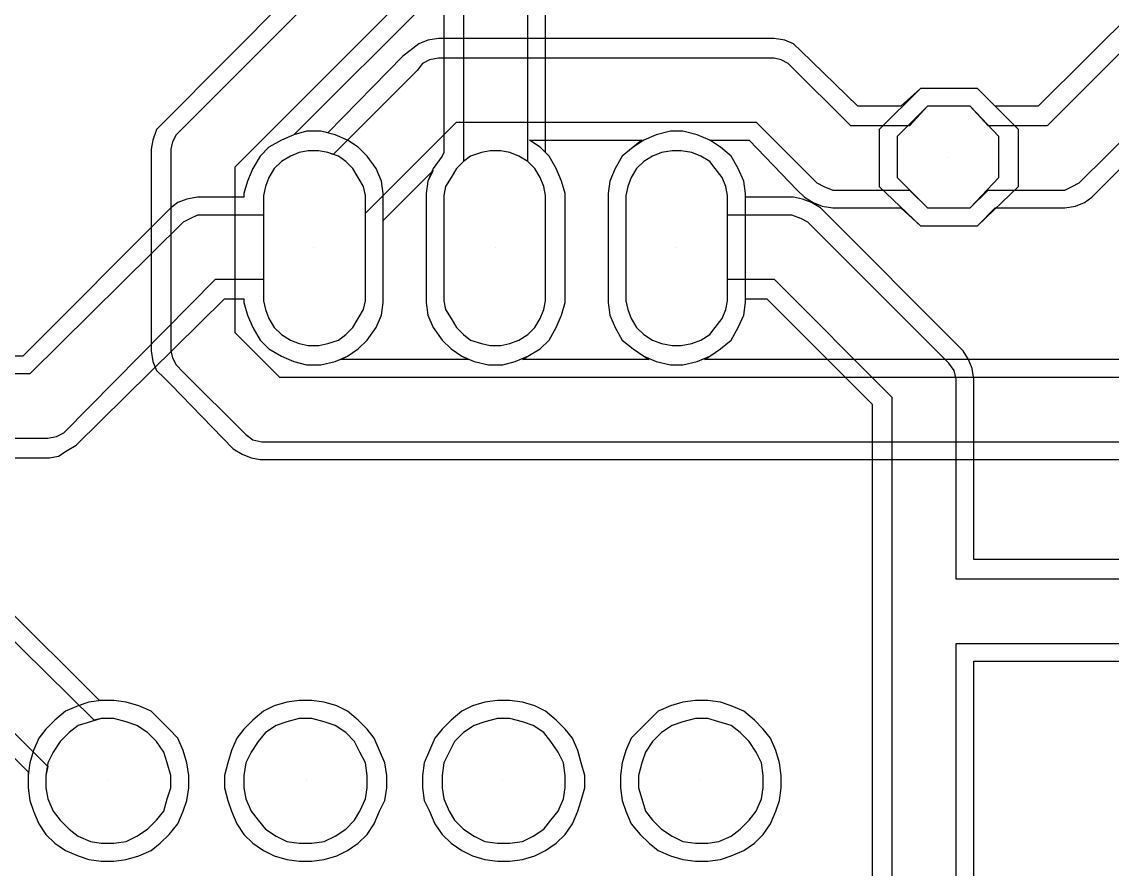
# Model space of a CAD drawing. Extents: x -4564 to 93, y -2534 to 43.
# Drawn here: x -2500 to -1890, y -1770 to -1296 of the extents above; entities that cross this region are included whole.
import ezdxf

# ---------------------------------------------------------------- set-up
doc = ezdxf.new("R2010")
doc.units = 0
for name, color, linetype in [('1', 1, 'CONTINUOUS'), ('12', 12, 'CONTINUOUS'), ('3', 3, 'CONTINUOUS'), ('4', 4, 'CONTINUOUS')]:
    doc.layers.add(name, color=color, linetype=linetype)

msp = doc.modelspace()

# ---------------------------------------------------------------- linework, layer by layer
at = {"layer": '1'}
for p, q in [((-1981, -1372), (-1981, -1372)), ((-2337, -1422), (-2337, -1422)), ((-2235, -1422), (-2235, -1422)), ((-2134, -1422), (-2134, -1422))]:
    msp.add_line(p, q, dxfattribs=at)
at = {"layer": '12'}
for p, q in [((-2452, -1721), (-2452, -1721)), ((-2341, -1721), (-2341, -1721)), ((-2231, -1721), (-2231, -1721)), ((-2120, -1721), (-2120, -1721))]:
    msp.add_line(p, q, dxfattribs=at)
at = {"layer": '3'}
for p, q in [((-1747, -1175), (-1926, -1354)), ((-1908, -1386), (-1725, -1204)), ((-2276, -1221), (-2414, -1359)), ((-2253, -1228), (-2253, -1374)), ((-2217, -1374), (-2217, -1238)), ((-2381, -1377), (-2254, -1250)), ((-2276, -1319), (-2279, -1323)), ((-2272, -1317), (-2276, -1319)), ((-2267, -1316), (-2272, -1317)), ((-2079, -1316), (-2267, -1316)), ((-2075, -1317), (-2079, -1316)), ((-2071, -1319), (-2075, -1317)), ((-2036, -1354), (-2071, -1319)), ((-2279, -1323), (-2326, -1370)), ((-2279, -1323), (-2279, -1323)), ((-1993, -1343), (-2010, -1360)), ((-1993, -1343), (-2003, -1354)), ((-1969, -1343), (-1993, -1343)), ((-1969, -1343), (-1993, -1343)), ((-1959, -1354), (-1969, -1343)), ((-1953, -1360), (-1969, -1343)), ((-2308, -1403), (-2257, -1352)), ((-2257, -1352), (-2089, -1352)), ((-2089, -1352), (-2058, -1383)), ((-2003, -1354), (-2036, -1354)), ((-1926, -1354), (-1959, -1354)), ((-2414, -1359), (-2416, -1363)), ((-2010, -1360), (-2010, -1383)), ((-2010, -1360), (-2010, -1360)), ((-1953, -1383), (-1953, -1360)), ((-2416, -1363), (-2417, -1367)), ((-2417, -1367), (-2417, -1480)), ((-2340, -1368), (-2345, -1369)), ((-2340, -1368), (-2345, -1369)), ((-2334, -1368), (-2340, -1368)), ((-2334, -1368), (-2340, -1368)), ((-2329, -1369), (-2334, -1368)), ((-2329, -1369), (-2334, -1368)), ((-2238, -1368), (-2243, -1369)), ((-2232, -1368), (-2238, -1368)), ((-2227, -1369), (-2232, -1368)), ((-2136, -1368), (-2142, -1369)), ((-2136, -1368), (-2142, -1369)), ((-2131, -1368), (-2136, -1368)), ((-2131, -1368), (-2136, -1368)), ((-2125, -1369), (-2131, -1368)), ((-2125, -1369), (-2131, -1368)), ((-2355, -1374), (-2359, -1378)), ((-2355, -1374), (-2359, -1378)), ((-2350, -1371), (-2355, -1374)), ((-2350, -1371), (-2355, -1374)), ((-2345, -1369), (-2350, -1371)), ((-2345, -1369), (-2350, -1371)), ((-2326, -1370), (-2329, -1369)), ((-2323, -1371), (-2329, -1369)), ((-2319, -1374), (-2323, -1371)), ((-2315, -1378), (-2319, -1374)), ((-2253, -1374), (-2257, -1378)), ((-2253, -1374), (-2257, -1378)), ((-2249, -1371), (-2253, -1374)), ((-2253, -1374), (-2253, -1374)), ((-2243, -1369), (-2249, -1371)), ((-2222, -1371), (-2227, -1369)), ((-2217, -1374), (-2222, -1371)), ((-2213, -1378), (-2217, -1374)), ((-2213, -1378), (-2217, -1374)), ((-2217, -1374), (-2217, -1374)), ((-2152, -1374), (-2156, -1378)), ((-2152, -1374), (-2156, -1378)), ((-2147, -1371), (-2152, -1374)), ((-2147, -1371), (-2152, -1374)), ((-2142, -1369), (-2147, -1371)), ((-2142, -1369), (-2147, -1371)), ((-2120, -1371), (-2125, -1369)), ((-2120, -1371), (-2125, -1369)), ((-2115, -1374), (-2120, -1371)), ((-2115, -1374), (-2120, -1371)), ((-2112, -1378), (-2115, -1374)), ((-2112, -1378), (-2115, -1374)), ((-2381, -1470), (-2381, -1377)), ((-2359, -1378), (-2362, -1383)), ((-2359, -1378), (-2362, -1383)), ((-2312, -1383), (-2315, -1378)), ((-2257, -1378), (-2260, -1383)), ((-2257, -1378), (-2260, -1383)), ((-2210, -1383), (-2213, -1378)), ((-2210, -1383), (-2213, -1378)), ((-2156, -1378), (-2159, -1383)), ((-2156, -1378), (-2159, -1383)), ((-2108, -1383), (-2112, -1378)), ((-2108, -1383), (-2112, -1378)), ((-2362, -1383), (-2364, -1388)), ((-2362, -1383), (-2364, -1388)), ((-2309, -1388), (-2312, -1383)), ((-2260, -1383), (-2263, -1388)), ((-2260, -1383), (-2263, -1388)), ((-2208, -1388), (-2210, -1383)), ((-2208, -1388), (-2210, -1383)), ((-2159, -1383), (-2161, -1388)), ((-2159, -1383), (-2161, -1388)), ((-2106, -1388), (-2108, -1383)), ((-2106, -1388), (-2108, -1383)), ((-2058, -1383), (-2058, -1383)), ((-2058, -1383), (-2055, -1386)), ((-2055, -1386), (-2051, -1388)), ((-2010, -1383), (-1993, -1400)), ((-1969, -1400), (-1953, -1383)), ((-1912, -1388), (-1908, -1386)), ((-2364, -1388), (-2365, -1393)), ((-2364, -1388), (-2365, -1393)), ((-2365, -1393), (-2365, -1452)), ((-2365, -1393), (-2365, -1404)), ((-2308, -1393), (-2309, -1388)), ((-2308, -1452), (-2308, -1393)), ((-2263, -1388), (-2264, -1393)), ((-2263, -1388), (-2264, -1393)), ((-2264, -1393), (-2264, -1452)), ((-2264, -1393), (-2264, -1452)), ((-2207, -1393), (-2208, -1388)), ((-2207, -1393), (-2208, -1388)), ((-2207, -1452), (-2207, -1393)), ((-2207, -1452), (-2207, -1393)), ((-2161, -1388), (-2162, -1393)), ((-2161, -1388), (-2162, -1393)), ((-2162, -1393), (-2162, -1452)), ((-2162, -1393), (-2162, -1452)), ((-2105, -1393), (-2106, -1388)), ((-2105, -1393), (-2106, -1388)), ((-2105, -1452), (-2105, -1393)), ((-2105, -1404), (-2105, -1393)), ((-2051, -1388), (-2046, -1390)), ((-2046, -1390), (-2003, -1390)), ((-2003, -1390), (-1993, -1400)), ((-1969, -1400), (-1959, -1390)), ((-1959, -1390), (-1916, -1390)), ((-1916, -1390), (-1912, -1388)), ((-2402, -1404), (-2406, -1406)), ((-2365, -1404), (-2402, -1404)), ((-2308, -1452), (-2308, -1403)), ((-2069, -1404), (-2105, -1404)), ((-2064, -1406), (-2069, -1404)), ((-1993, -1400), (-1969, -1400)), ((-1993, -1400), (-1969, -1400)), ((-2410, -1408), (-2496, -1493)), ((-2406, -1406), (-2410, -1408)), ((-2060, -1408), (-2064, -1406)), ((-1981, -1487), (-2060, -1408)), ((-2477, -1526), (-2392, -1440)), ((-2392, -1440), (-2365, -1440)), ((-2365, -1440), (-2365, -1452)), ((-2105, -1452), (-2105, -1440)), ((-2105, -1440), (-2079, -1440)), ((-2079, -1440), (-2013, -1506)), ((-2365, -1452), (-2364, -1457)), ((-2365, -1452), (-2364, -1457)), ((-2309, -1457), (-2308, -1452)), ((-2309, -1457), (-2308, -1452)), ((-2308, -1452), (-2308, -1452)), ((-2308, -1452), (-2308, -1452)), ((-2264, -1452), (-2263, -1457)), ((-2264, -1452), (-2263, -1457)), ((-2208, -1457), (-2207, -1452)), ((-2208, -1457), (-2207, -1452)), ((-2207, -1452), (-2207, -1452)), ((-2162, -1452), (-2161, -1457)), ((-2162, -1452), (-2161, -1457)), ((-2106, -1457), (-2105, -1452)), ((-2106, -1457), (-2105, -1452)), ((-2105, -1452), (-2105, -1452)), ((-2105, -1452), (-2105, -1452)), ((-2364, -1457), (-2362, -1462)), ((-2364, -1457), (-2362, -1462)), ((-2312, -1462), (-2309, -1457)), ((-2312, -1462), (-2309, -1457)), ((-2263, -1457), (-2260, -1462)), ((-2263, -1457), (-2260, -1462)), ((-2210, -1462), (-2208, -1457)), ((-2210, -1462), (-2208, -1457)), ((-2161, -1457), (-2159, -1462)), ((-2161, -1457), (-2159, -1462)), ((-2108, -1462), (-2106, -1457)), ((-2108, -1462), (-2106, -1457)), ((-2362, -1462), (-2359, -1467)), ((-2362, -1462), (-2359, -1467)), ((-2315, -1467), (-2312, -1462)), ((-2315, -1467), (-2312, -1462)), ((-2260, -1462), (-2257, -1467)), ((-2260, -1462), (-2257, -1467)), ((-2213, -1467), (-2210, -1462)), ((-2213, -1467), (-2210, -1462)), ((-2159, -1462), (-2156, -1467)), ((-2159, -1462), (-2156, -1467)), ((-2112, -1467), (-2108, -1462)), ((-2112, -1467), (-2108, -1462)), ((-2356, -1495), (-2381, -1470)), ((-2359, -1467), (-2355, -1471)), ((-2359, -1467), (-2355, -1471)), ((-2355, -1471), (-2350, -1474)), ((-2355, -1471), (-2350, -1474)), ((-2323, -1474), (-2319, -1471)), ((-2323, -1474), (-2319, -1471)), ((-2319, -1471), (-2315, -1467)), ((-2319, -1471), (-2315, -1467)), ((-2257, -1467), (-2253, -1471)), ((-2257, -1467), (-2253, -1471)), ((-2253, -1471), (-2249, -1474)), ((-2253, -1471), (-2249, -1474)), ((-2222, -1474), (-2217, -1471)), ((-2222, -1474), (-2217, -1471)), ((-2217, -1471), (-2213, -1467)), ((-2217, -1471), (-2213, -1467)), ((-2156, -1467), (-2152, -1471)), ((-2156, -1467), (-2152, -1471)), ((-2152, -1471), (-2147, -1474)), ((-2152, -1471), (-2147, -1474)), ((-2120, -1474), (-2115, -1471)), ((-2120, -1474), (-2115, -1471)), ((-2115, -1471), (-2112, -1467)), ((-2115, -1471), (-2112, -1467)), ((-2350, -1474), (-2345, -1476)), ((-2350, -1474), (-2345, -1476)), ((-2345, -1476), (-2340, -1477)), ((-2345, -1476), (-2340, -1477)), ((-2340, -1477), (-2334, -1477)), ((-2340, -1477), (-2334, -1477)), ((-2334, -1477), (-2329, -1476)), ((-2334, -1477), (-2329, -1476)), ((-2329, -1476), (-2323, -1474)), ((-2329, -1476), (-2323, -1474)), ((-2249, -1474), (-2243, -1476)), ((-2249, -1474), (-2243, -1476)), ((-2243, -1476), (-2238, -1477)), ((-2243, -1476), (-2238, -1477)), ((-2238, -1477), (-2232, -1477)), ((-2238, -1477), (-2232, -1477)), ((-2232, -1477), (-2227, -1476)), ((-2232, -1477), (-2227, -1476)), ((-2227, -1476), (-2222, -1474)), ((-2227, -1476), (-2222, -1474)), ((-2147, -1474), (-2142, -1476)), ((-2147, -1474), (-2142, -1476)), ((-2142, -1476), (-2136, -1477)), ((-2142, -1476), (-2136, -1477)), ((-2136, -1477), (-2131, -1477)), ((-2136, -1477), (-2131, -1477)), ((-2131, -1477), (-2125, -1476)), ((-2131, -1477), (-2125, -1476)), ((-2125, -1476), (-2120, -1474)), ((-2125, -1476), (-2120, -1474)), ((-2417, -1480), (-2416, -1484)), ((-2416, -1484), (-2414, -1488)), ((-2414, -1488), (-2410, -1492)), ((-1978, -1491), (-1981, -1487)), ((-2496, -1493), (-2725, -1493)), ((-2410, -1492), (-2375, -1527)), ((-1605, -1495), (-2356, -1495)), ((-1977, -1496), (-1978, -1491)), ((-1977, -1608), (-1977, -1496)), ((-2013, -1506), (-2013, -1857)), ((-2481, -1528), (-2477, -1526)), ((-2375, -1527), (-2371, -1530)), ((-2746, -1529), (-2486, -1529)), ((-2486, -1529), (-2481, -1528)), ((-2371, -1530), (-2366, -1531)), ((-2366, -1531), (-1595, -1531)), ((-1603, -1608), (-1977, -1608)), ((-2460, -1687), (-2522, -1626)), ((-2551, -1648), (-2486, -1713)), ((-1977, -1867), (-1977, -1644)), ((-1977, -1644), (-1603, -1644)), ((-2456, -1686), (-2462, -1688)), ((-2456, -1686), (-2460, -1687)), ((-2449, -1686), (-2456, -1686)), ((-2449, -1686), (-2456, -1686)), ((-2442, -1688), (-2449, -1686)), ((-2442, -1688), (-2449, -1686)), ((-2345, -1686), (-2352, -1688)), ((-2345, -1686), (-2352, -1688)), ((-2338, -1686), (-2345, -1686)), ((-2338, -1686), (-2345, -1686)), ((-2331, -1688), (-2338, -1686)), ((-2331, -1688), (-2338, -1686)), ((-2234, -1686), (-2241, -1688)), ((-2234, -1686), (-2241, -1688)), ((-2227, -1686), (-2234, -1686)), ((-2227, -1686), (-2234, -1686)), ((-2220, -1688), (-2227, -1686)), ((-2220, -1688), (-2227, -1686)), ((-2123, -1686), (-2130, -1688)), ((-2123, -1686), (-2130, -1688)), ((-2116, -1686), (-2123, -1686)), ((-2116, -1686), (-2123, -1686)), ((-2110, -1688), (-2116, -1686)), ((-2110, -1688), (-2116, -1686)), ((-2469, -1690), (-2474, -1694)), ((-2462, -1688), (-2469, -1690)), ((-2436, -1690), (-2442, -1688)), ((-2436, -1690), (-2442, -1688)), ((-2430, -1694), (-2436, -1690)), ((-2430, -1694), (-2436, -1690)), ((-2358, -1690), (-2364, -1694)), ((-2358, -1690), (-2364, -1694)), ((-2352, -1688), (-2358, -1690)), ((-2352, -1688), (-2358, -1690)), ((-2325, -1690), (-2331, -1688)), ((-2325, -1690), (-2331, -1688)), ((-2319, -1694), (-2325, -1690)), ((-2319, -1694), (-2325, -1690)), ((-2247, -1690), (-2253, -1694)), ((-2247, -1690), (-2253, -1694)), ((-2241, -1688), (-2247, -1690)), ((-2241, -1688), (-2247, -1690)), ((-2214, -1690), (-2220, -1688)), ((-2214, -1690), (-2220, -1688)), ((-2208, -1694), (-2214, -1690)), ((-2208, -1694), (-2214, -1690)), ((-2136, -1690), (-2142, -1694)), ((-2136, -1690), (-2142, -1694)), ((-2130, -1688), (-2136, -1690)), ((-2130, -1688), (-2136, -1690)), ((-2103, -1690), (-2110, -1688)), ((-2103, -1690), (-2110, -1688)), ((-2098, -1694), (-2103, -1690)), ((-2098, -1694), (-2103, -1690)), ((-2474, -1694), (-2479, -1699)), ((-2425, -1699), (-2430, -1694)), ((-2425, -1699), (-2430, -1694)), ((-2364, -1694), (-2368, -1699)), ((-2364, -1694), (-2368, -1699)), ((-2314, -1699), (-2319, -1694)), ((-2314, -1699), (-2319, -1694)), ((-2253, -1694), (-2258, -1699)), ((-2253, -1694), (-2258, -1699)), ((-2204, -1699), (-2208, -1694)), ((-2204, -1699), (-2208, -1694)), ((-2142, -1694), (-2147, -1699)), ((-2142, -1694), (-2147, -1699)), ((-2093, -1699), (-2098, -1694)), ((-2093, -1699), (-2098, -1694)), ((-2479, -1699), (-2483, -1705)), ((-2421, -1705), (-2425, -1699)), ((-2421, -1705), (-2425, -1699)), ((-2368, -1699), (-2372, -1705)), ((-2368, -1699), (-2372, -1705)), ((-2311, -1705), (-2314, -1699)), ((-2311, -1705), (-2314, -1699)), ((-2258, -1699), (-2261, -1705)), ((-2258, -1699), (-2261, -1705)), ((-2200, -1705), (-2204, -1699)), ((-2200, -1705), (-2204, -1699)), ((-2147, -1699), (-2151, -1705)), ((-2147, -1699), (-2151, -1705)), ((-2089, -1705), (-2093, -1699)), ((-2089, -1705), (-2093, -1699)), ((-2483, -1705), (-2486, -1711)), ((-2419, -1711), (-2421, -1705)), ((-2419, -1711), (-2421, -1705)), ((-2372, -1705), (-2375, -1711)), ((-2372, -1705), (-2375, -1711)), ((-2308, -1711), (-2311, -1705)), ((-2308, -1711), (-2311, -1705)), ((-2261, -1705), (-2264, -1711)), ((-2261, -1705), (-2264, -1711)), ((-2197, -1711), (-2200, -1705)), ((-2197, -1711), (-2200, -1705)), ((-2151, -1705), (-2153, -1711)), ((-2151, -1705), (-2153, -1711)), ((-2086, -1711), (-2089, -1705)), ((-2086, -1711), (-2089, -1705)), ((-2486, -1711), (-2487, -1718)), ((-2486, -1713), (-2487, -1718)), ((-2417, -1718), (-2419, -1711)), ((-2417, -1718), (-2419, -1711)), ((-2375, -1711), (-2376, -1718)), ((-2375, -1711), (-2376, -1718)), ((-2307, -1718), (-2308, -1711)), ((-2307, -1718), (-2308, -1711)), ((-2264, -1711), (-2265, -1718)), ((-2264, -1711), (-2265, -1718)), ((-2196, -1718), (-2197, -1711)), ((-2196, -1718), (-2197, -1711)), ((-2153, -1711), (-2155, -1718)), ((-2153, -1711), (-2155, -1718)), ((-2085, -1718), (-2086, -1711)), ((-2085, -1718), (-2086, -1711)), ((-2487, -1718), (-2487, -1725)), ((-2487, -1718), (-2487, -1725)), ((-2487, -1718), (-2487, -1718)), ((-2417, -1725), (-2417, -1718)), ((-2417, -1725), (-2417, -1718)), ((-2376, -1718), (-2376, -1725)), ((-2376, -1718), (-2376, -1718)), ((-2376, -1718), (-2376, -1725)), ((-2376, -1718), (-2376, -1718)), ((-2307, -1725), (-2307, -1718)), ((-2307, -1725), (-2307, -1718)), ((-2265, -1718), (-2265, -1725)), ((-2265, -1718), (-2265, -1718)), ((-2265, -1718), (-2265, -1725)), ((-2265, -1718), (-2265, -1718)), ((-2196, -1725), (-2196, -1718)), ((-2196, -1725), (-2196, -1718)), ((-2155, -1718), (-2155, -1725)), ((-2155, -1718), (-2155, -1718)), ((-2155, -1718), (-2155, -1725)), ((-2155, -1718), (-2155, -1718)), ((-2085, -1725), (-2085, -1718)), ((-2085, -1725), (-2085, -1718)), ((-2487, -1725), (-2486, -1731)), ((-2487, -1725), (-2486, -1731)), ((-2419, -1731), (-2417, -1725)), ((-2419, -1731), (-2417, -1725)), ((-2376, -1725), (-2375, -1731)), ((-2376, -1725), (-2375, -1731)), ((-2308, -1731), (-2307, -1725)), ((-2308, -1731), (-2307, -1725)), ((-2265, -1725), (-2264, -1731)), ((-2265, -1725), (-2264, -1731)), ((-2197, -1731), (-2196, -1725)), ((-2197, -1731), (-2196, -1725)), ((-2155, -1725), (-2153, -1731)), ((-2155, -1725), (-2153, -1731)), ((-2086, -1731), (-2085, -1725)), ((-2086, -1731), (-2085, -1725)), ((-2486, -1731), (-2483, -1738)), ((-2486, -1731), (-2483, -1738)), ((-2421, -1738), (-2419, -1731)), ((-2421, -1738), (-2419, -1731)), ((-2375, -1731), (-2372, -1738)), ((-2375, -1731), (-2372, -1738)), ((-2311, -1738), (-2308, -1731)), ((-2311, -1738), (-2308, -1731)), ((-2264, -1731), (-2261, -1738)), ((-2264, -1731), (-2261, -1738)), ((-2200, -1738), (-2197, -1731)), ((-2200, -1738), (-2197, -1731)), ((-2153, -1731), (-2151, -1738)), ((-2153, -1731), (-2151, -1738)), ((-2089, -1738), (-2086, -1731)), ((-2089, -1738), (-2086, -1731)), ((-2483, -1738), (-2479, -1743)), ((-2483, -1738), (-2479, -1743)), ((-2425, -1743), (-2421, -1738)), ((-2425, -1743), (-2421, -1738)), ((-2372, -1738), (-2368, -1743)), ((-2372, -1738), (-2368, -1743)), ((-2314, -1743), (-2311, -1738)), ((-2314, -1743), (-2311, -1738)), ((-2261, -1738), (-2258, -1743)), ((-2261, -1738), (-2258, -1743)), ((-2204, -1743), (-2200, -1738)), ((-2204, -1743), (-2200, -1738)), ((-2151, -1738), (-2147, -1743)), ((-2151, -1738), (-2147, -1743)), ((-2093, -1743), (-2089, -1738)), ((-2093, -1743), (-2089, -1738)), ((-2479, -1743), (-2474, -1748)), ((-2479, -1743), (-2474, -1748)), ((-2430, -1748), (-2425, -1743)), ((-2430, -1748), (-2425, -1743)), ((-2368, -1743), (-2364, -1748)), ((-2368, -1743), (-2364, -1748)), ((-2319, -1748), (-2314, -1743)), ((-2319, -1748), (-2314, -1743)), ((-2258, -1743), (-2253, -1748)), ((-2258, -1743), (-2253, -1748)), ((-2208, -1748), (-2204, -1743)), ((-2208, -1748), (-2204, -1743)), ((-2147, -1743), (-2142, -1748)), ((-2147, -1743), (-2142, -1748)), ((-2098, -1748), (-2093, -1743)), ((-2098, -1748), (-2093, -1743)), ((-2474, -1748), (-2469, -1752)), ((-2474, -1748), (-2469, -1752)), ((-2469, -1752), (-2462, -1755)), ((-2469, -1752), (-2462, -1755)), ((-2442, -1755), (-2436, -1752)), ((-2442, -1755), (-2436, -1752)), ((-2436, -1752), (-2430, -1748)), ((-2436, -1752), (-2430, -1748)), ((-2364, -1748), (-2358, -1752)), ((-2364, -1748), (-2358, -1752)), ((-2358, -1752), (-2352, -1755)), ((-2358, -1752), (-2352, -1755)), ((-2331, -1755), (-2325, -1752)), ((-2331, -1755), (-2325, -1752)), ((-2325, -1752), (-2319, -1748)), ((-2325, -1752), (-2319, -1748)), ((-2253, -1748), (-2247, -1752)), ((-2253, -1748), (-2247, -1752)), ((-2247, -1752), (-2241, -1755)), ((-2247, -1752), (-2241, -1755)), ((-2220, -1755), (-2214, -1752)), ((-2220, -1755), (-2214, -1752)), ((-2214, -1752), (-2208, -1748)), ((-2214, -1752), (-2208, -1748)), ((-2142, -1748), (-2136, -1752)), ((-2142, -1748), (-2136, -1752)), ((-2136, -1752), (-2130, -1755)), ((-2136, -1752), (-2130, -1755)), ((-2110, -1755), (-2103, -1752)), ((-2110, -1755), (-2103, -1752)), ((-2103, -1752), (-2098, -1748)), ((-2103, -1752), (-2098, -1748)), ((-2462, -1755), (-2456, -1756)), ((-2462, -1755), (-2456, -1756)), ((-2456, -1756), (-2449, -1756)), ((-2456, -1756), (-2449, -1756)), ((-2449, -1756), (-2442, -1755)), ((-2449, -1756), (-2442, -1755)), ((-2352, -1755), (-2345, -1756)), ((-2352, -1755), (-2345, -1756)), ((-2345, -1756), (-2338, -1756)), ((-2345, -1756), (-2338, -1756)), ((-2338, -1756), (-2331, -1755)), ((-2338, -1756), (-2331, -1755)), ((-2241, -1755), (-2234, -1756)), ((-2241, -1755), (-2234, -1756)), ((-2234, -1756), (-2227, -1756)), ((-2234, -1756), (-2227, -1756)), ((-2227, -1756), (-2220, -1755)), ((-2227, -1756), (-2220, -1755)), ((-2130, -1755), (-2123, -1756)), ((-2130, -1755), (-2123, -1756)), ((-2123, -1756), (-2116, -1756)), ((-2123, -1756), (-2116, -1756)), ((-2116, -1756), (-2110, -1755)), ((-2116, -1756), (-2110, -1755))]:
    msp.add_line(p, q, dxfattribs=at)
at = {"layer": '4'}
for p, q in [((-1755, -1168), (-1931, -1343)), ((-2284, -1214), (-2421, -1352)), ((-1901, -1394), (-1721, -1214)), ((-2264, -1228), (-2264, -1369)), ((-2207, -1369), (-2207, -1243)), ((-2348, -1359), (-2250, -1261)), ((-2273, -1306), (-2278, -1308)), ((-2267, -1305), (-2273, -1306)), ((-2079, -1305), (-2267, -1305)), ((-2073, -1306), (-2079, -1305)), ((-2068, -1308), (-2073, -1306)), ((-2283, -1312), (-2287, -1315)), ((-2278, -1308), (-2283, -1312)), ((-2064, -1312), (-2068, -1308)), ((-2032, -1343), (-2064, -1312)), ((-2287, -1315), (-2329, -1358)), ((-2287, -1315), (-2287, -1315)), ((-1997, -1333), (-2020, -1356)), ((-1997, -1333), (-2008, -1343)), ((-1965, -1333), (-1997, -1333)), ((-1965, -1333), (-1997, -1333)), ((-1955, -1343), (-1965, -1333)), ((-1942, -1356), (-1965, -1333)), ((-2008, -1343), (-2032, -1343)), ((-1931, -1343), (-1955, -1343)), ((-2425, -1356), (-2427, -1362)), ((-2421, -1352), (-2425, -1356)), ((-2020, -1356), (-2020, -1388)), ((-2020, -1356), (-2020, -1356)), ((-1942, -1388), (-1942, -1356)), ((-2427, -1362), (-2428, -1367)), ((-2355, -1362), (-2362, -1366)), ((-2348, -1359), (-2355, -1362)), ((-2341, -1357), (-2348, -1359)), ((-2341, -1357), (-2348, -1359)), ((-2333, -1357), (-2341, -1357)), ((-2333, -1357), (-2341, -1357)), ((-2329, -1358), (-2333, -1357)), ((-2325, -1359), (-2333, -1357)), ((-2318, -1362), (-2325, -1359)), ((-2312, -1366), (-2318, -1362)), ((-2210, -1366), (-2216, -1362)), ((-2216, -1362), (-2153, -1362)), ((-2153, -1362), (-2158, -1366)), ((-2152, -1362), (-2158, -1366)), ((-2145, -1359), (-2152, -1362)), ((-2137, -1357), (-2145, -1359)), ((-2130, -1357), (-2137, -1357)), ((-2122, -1359), (-2130, -1357)), ((-2115, -1362), (-2122, -1359)), ((-2109, -1366), (-2115, -1362)), ((-2115, -1362), (-2093, -1362)), ((-2109, -1366), (-2115, -1362)), ((-2093, -1362), (-2066, -1390)), ((-2428, -1367), (-2428, -1480)), ((-2362, -1366), (-2367, -1371)), ((-2307, -1371), (-2312, -1366)), ((-2205, -1371), (-2210, -1366)), ((-2158, -1366), (-2164, -1371)), ((-2158, -1366), (-2164, -1371)), ((-2103, -1371), (-2109, -1366)), ((-2103, -1371), (-2109, -1366)), ((-2367, -1371), (-2371, -1378)), ((-2302, -1378), (-2307, -1371)), ((-2265, -1371), (-2270, -1378)), ((-2264, -1369), (-2265, -1371)), ((-2205, -1371), (-2207, -1369)), ((-2201, -1378), (-2205, -1371)), ((-2201, -1378), (-2205, -1371)), ((-2164, -1371), (-2168, -1378)), ((-2164, -1371), (-2168, -1378)), ((-2099, -1378), (-2103, -1371)), ((-2099, -1378), (-2103, -1371)), ((-2371, -1378), (-2374, -1385)), ((-2299, -1385), (-2302, -1378)), ((-2298, -1407), (-2270, -1379)), ((-2270, -1378), (-2273, -1385)), ((-2270, -1379), (-2273, -1385)), ((-2198, -1385), (-2201, -1378)), ((-2198, -1385), (-2201, -1378)), ((-2168, -1378), (-2171, -1385)), ((-2168, -1378), (-2171, -1385)), ((-2096, -1385), (-2099, -1378)), ((-2096, -1385), (-2099, -1378)), ((-2374, -1385), (-2376, -1392)), ((-2298, -1392), (-2299, -1385)), ((-2273, -1385), (-2274, -1392)), ((-2273, -1385), (-2274, -1392)), ((-2196, -1392), (-2198, -1385)), ((-2196, -1392), (-2198, -1385)), ((-2171, -1385), (-2172, -1392)), ((-2171, -1385), (-2172, -1392)), ((-2095, -1392), (-2096, -1385)), ((-2095, -1392), (-2096, -1385)), ((-2376, -1392), (-2376, -1394)), ((-2298, -1453), (-2298, -1392)), ((-2274, -1392), (-2274, -1453)), ((-2274, -1392), (-2274, -1453)), ((-2196, -1453), (-2196, -1392)), ((-2196, -1453), (-2196, -1392)), ((-2172, -1392), (-2172, -1453)), ((-2172, -1392), (-2172, -1453)), ((-2095, -1453), (-2095, -1392)), ((-2095, -1394), (-2095, -1392)), ((-2066, -1390), (-2066, -1390)), ((-2066, -1390), (-2062, -1394)), ((-2020, -1388), (-1997, -1410)), ((-1965, -1410), (-1942, -1388)), ((-2413, -1397), (-2417, -1400)), ((-2408, -1395), (-2413, -1397)), ((-2402, -1394), (-2408, -1395)), ((-2376, -1394), (-2402, -1394)), ((-2068, -1394), (-2095, -1394)), ((-2063, -1395), (-2068, -1394)), ((-2058, -1397), (-2063, -1395)), ((-2062, -1394), (-2057, -1397)), ((-2053, -1400), (-2058, -1397)), ((-2057, -1397), (-2052, -1399)), ((-2052, -1399), (-2046, -1400)), ((-1916, -1400), (-1910, -1399)), ((-1910, -1399), (-1905, -1397)), ((-1905, -1397), (-1901, -1394)), ((-2417, -1400), (-2500, -1483)), ((-1973, -1480), (-2053, -1400)), ((-2046, -1400), (-2008, -1400)), ((-2008, -1400), (-1997, -1410)), ((-1965, -1410), (-1955, -1400)), ((-1955, -1400), (-1916, -1400)), ((-2298, -1453), (-2298, -1407)), ((-1997, -1410), (-1965, -1410)), ((-1997, -1410), (-1965, -1410)), ((-2470, -1533), (-2387, -1451)), ((-2387, -1451), (-2376, -1451)), ((-2376, -1451), (-2376, -1453)), ((-2376, -1453), (-2374, -1460)), ((-2299, -1460), (-2298, -1453)), ((-2299, -1460), (-2298, -1453)), ((-2274, -1453), (-2273, -1460)), ((-2274, -1453), (-2273, -1460)), ((-2198, -1460), (-2196, -1453)), ((-2198, -1460), (-2196, -1453)), ((-2172, -1453), (-2171, -1460)), ((-2172, -1453), (-2171, -1460)), ((-2096, -1460), (-2095, -1453)), ((-2096, -1460), (-2095, -1453)), ((-2095, -1453), (-2095, -1451)), ((-2095, -1451), (-2083, -1451)), ((-2083, -1451), (-2024, -1510)), ((-2374, -1460), (-2371, -1467)), ((-2302, -1467), (-2299, -1460)), ((-2302, -1467), (-2299, -1460)), ((-2273, -1460), (-2270, -1467)), ((-2273, -1460), (-2270, -1467)), ((-2201, -1467), (-2198, -1460)), ((-2201, -1467), (-2198, -1460)), ((-2171, -1460), (-2168, -1467)), ((-2171, -1460), (-2168, -1467)), ((-2099, -1467), (-2096, -1460)), ((-2099, -1467), (-2096, -1460)), ((-2371, -1467), (-2367, -1474)), ((-2307, -1474), (-2302, -1467)), ((-2307, -1474), (-2302, -1467)), ((-2270, -1467), (-2265, -1474)), ((-2270, -1467), (-2265, -1474)), ((-2205, -1474), (-2201, -1467)), ((-2205, -1474), (-2201, -1467)), ((-2168, -1467), (-2164, -1474)), ((-2168, -1467), (-2164, -1474)), ((-2103, -1474), (-2099, -1467)), ((-2103, -1474), (-2099, -1467)), ((-2367, -1474), (-2362, -1479)), ((-2312, -1479), (-2307, -1474)), ((-2312, -1479), (-2307, -1474)), ((-2265, -1474), (-2260, -1479)), ((-2265, -1474), (-2260, -1479)), ((-2210, -1479), (-2205, -1474)), ((-2210, -1479), (-2205, -1474)), ((-2164, -1474), (-2158, -1479)), ((-2164, -1474), (-2158, -1479)), ((-2109, -1479), (-2103, -1474)), ((-2109, -1479), (-2103, -1474)), ((-2500, -1483), (-2521, -1483)), ((-2428, -1480), (-2427, -1486)), ((-2362, -1479), (-2355, -1483)), ((-2355, -1483), (-2348, -1486)), ((-2325, -1486), (-2318, -1483)), ((-2322, -1485), (-2318, -1483)), ((-2318, -1483), (-2312, -1479)), ((-2318, -1483), (-2312, -1479)), ((-2318, -1483), (-2318, -1483)), ((-2260, -1479), (-2254, -1483)), ((-2260, -1479), (-2254, -1483)), ((-2254, -1483), (-2250, -1485)), ((-2254, -1483), (-2247, -1486)), ((-2224, -1486), (-2217, -1483)), ((-2220, -1485), (-2217, -1483)), ((-2217, -1483), (-2210, -1479)), ((-2217, -1483), (-2210, -1479)), ((-2217, -1483), (-2217, -1483)), ((-2158, -1479), (-2152, -1483)), ((-2158, -1479), (-2152, -1483)), ((-2152, -1483), (-2149, -1485)), ((-2152, -1483), (-2145, -1486)), ((-2122, -1486), (-2115, -1483)), ((-2118, -1485), (-2115, -1483)), ((-2115, -1483), (-2109, -1479)), ((-2115, -1483), (-2109, -1479)), ((-2115, -1483), (-2115, -1483)), ((-1970, -1485), (-1973, -1480)), ((-2427, -1486), (-2425, -1491)), ((-2352, -1485), (-2352, -1485)), ((-2352, -1485), (-2352, -1485)), ((-2352, -1485), (-2352, -1485)), ((-2352, -1485), (-2352, -1485)), ((-2348, -1486), (-2341, -1488)), ((-2341, -1488), (-2333, -1488)), ((-2333, -1488), (-2325, -1486)), ((-2250, -1485), (-2322, -1485)), ((-2247, -1486), (-2239, -1488)), ((-2239, -1488), (-2231, -1488)), ((-2231, -1488), (-2224, -1486)), ((-2149, -1485), (-2220, -1485)), ((-2145, -1486), (-2137, -1488)), ((-2137, -1488), (-2130, -1488)), ((-2130, -1488), (-2122, -1486)), ((-1610, -1485), (-2118, -1485)), ((-1968, -1490), (-1970, -1485)), ((-1967, -1496), (-1968, -1490)), ((-2425, -1491), (-2421, -1495)), ((-2421, -1495), (-2417, -1499)), ((-1967, -1597), (-1967, -1496)), ((-2417, -1499), (-2382, -1535)), ((-2024, -1510), (-2024, -1816)), ((-2475, -1536), (-2470, -1533)), ((-2485, -1540), (-2480, -1539)), ((-2480, -1539), (-2475, -1536)), ((-2382, -1535), (-2377, -1538)), ((-2377, -1538), (-2372, -1540)), ((-2746, -1540), (-2485, -1540)), ((-2372, -1540), (-2367, -1541)), ((-2367, -1541), (-1595, -1541)), ((-1614, -1597), (-1967, -1597)), ((-2457, -1676), (-2512, -1621)), ((-2558, -1655), (-2497, -1716)), ((-1967, -1868), (-1967, -1654)), ((-1967, -1654), (-1614, -1654)), ((-2469, -1679), (-2476, -1682)), ((-2463, -1677), (-2469, -1679)), ((-2456, -1676), (-2463, -1677)), ((-2456, -1676), (-2457, -1676)), ((-2449, -1676), (-2456, -1676)), ((-2449, -1676), (-2456, -1676)), ((-2442, -1677), (-2449, -1676)), ((-2442, -1677), (-2449, -1676)), ((-2435, -1679), (-2442, -1677)), ((-2435, -1679), (-2442, -1677)), ((-2428, -1682), (-2435, -1679)), ((-2428, -1682), (-2435, -1679)), ((-2359, -1679), (-2365, -1682)), ((-2359, -1679), (-2365, -1682)), ((-2352, -1677), (-2359, -1679)), ((-2352, -1677), (-2359, -1679)), ((-2345, -1676), (-2352, -1677)), ((-2345, -1676), (-2352, -1677)), ((-2338, -1676), (-2345, -1676)), ((-2338, -1676), (-2345, -1676)), ((-2331, -1677), (-2338, -1676)), ((-2331, -1677), (-2338, -1676)), ((-2324, -1679), (-2331, -1677)), ((-2324, -1679), (-2331, -1677)), ((-2318, -1682), (-2324, -1679)), ((-2318, -1682), (-2324, -1679)), ((-2248, -1679), (-2254, -1682)), ((-2248, -1679), (-2254, -1682)), ((-2241, -1677), (-2248, -1679)), ((-2241, -1677), (-2248, -1679)), ((-2234, -1676), (-2241, -1677)), ((-2234, -1676), (-2241, -1677)), ((-2227, -1676), (-2234, -1676)), ((-2227, -1676), (-2234, -1676)), ((-2220, -1677), (-2227, -1676)), ((-2220, -1677), (-2227, -1676)), ((-2213, -1679), (-2220, -1677)), ((-2213, -1679), (-2220, -1677)), ((-2207, -1682), (-2213, -1679)), ((-2207, -1682), (-2213, -1679)), ((-2137, -1679), (-2144, -1682)), ((-2137, -1679), (-2144, -1682)), ((-2130, -1677), (-2137, -1679)), ((-2130, -1677), (-2137, -1679)), ((-2123, -1676), (-2130, -1677)), ((-2123, -1676), (-2130, -1677)), ((-2116, -1676), (-2123, -1676)), ((-2116, -1676), (-2123, -1676)), ((-2109, -1677), (-2116, -1676)), ((-2109, -1677), (-2116, -1676)), ((-2103, -1679), (-2109, -1677)), ((-2103, -1679), (-2109, -1677)), ((-2096, -1682), (-2103, -1679)), ((-2096, -1682), (-2103, -1679)), ((-2476, -1682), (-2482, -1687)), ((-2423, -1687), (-2428, -1682)), ((-2423, -1687), (-2428, -1682)), ((-2365, -1682), (-2371, -1687)), ((-2365, -1682), (-2371, -1687)), ((-2312, -1687), (-2318, -1682)), ((-2312, -1687), (-2318, -1682)), ((-2254, -1682), (-2260, -1687)), ((-2254, -1682), (-2260, -1687)), ((-2201, -1687), (-2207, -1682)), ((-2201, -1687), (-2207, -1682)), ((-2144, -1682), (-2149, -1687)), ((-2144, -1682), (-2149, -1687)), ((-2090, -1687), (-2096, -1682)), ((-2090, -1687), (-2096, -1682)), ((-2487, -1692), (-2491, -1697)), ((-2482, -1687), (-2487, -1692)), ((-2418, -1692), (-2423, -1687)), ((-2418, -1692), (-2423, -1687)), ((-2413, -1697), (-2418, -1692)), ((-2413, -1697), (-2418, -1692)), ((-2376, -1692), (-2380, -1697)), ((-2376, -1692), (-2380, -1697)), ((-2371, -1687), (-2376, -1692)), ((-2371, -1687), (-2376, -1692)), ((-2307, -1692), (-2312, -1687)), ((-2307, -1692), (-2312, -1687)), ((-2303, -1697), (-2307, -1692)), ((-2303, -1697), (-2307, -1692)), ((-2265, -1692), (-2269, -1697)), ((-2265, -1692), (-2269, -1697)), ((-2260, -1687), (-2265, -1692)), ((-2260, -1687), (-2265, -1692)), ((-2196, -1692), (-2201, -1687)), ((-2196, -1692), (-2201, -1687)), ((-2192, -1697), (-2196, -1692)), ((-2192, -1697), (-2196, -1692)), ((-2154, -1692), (-2159, -1697)), ((-2154, -1692), (-2159, -1697)), ((-2149, -1687), (-2154, -1692)), ((-2149, -1687), (-2154, -1692)), ((-2085, -1692), (-2090, -1687)), ((-2085, -1692), (-2090, -1687)), ((-2081, -1697), (-2085, -1692)), ((-2081, -1697), (-2085, -1692)), ((-2491, -1697), (-2494, -1704)), ((-2410, -1704), (-2413, -1697)), ((-2410, -1704), (-2413, -1697)), ((-2380, -1697), (-2383, -1704)), ((-2380, -1697), (-2383, -1704)), ((-2300, -1704), (-2303, -1697)), ((-2300, -1704), (-2303, -1697)), ((-2269, -1697), (-2272, -1704)), ((-2269, -1697), (-2272, -1704)), ((-2189, -1704), (-2192, -1697)), ((-2189, -1704), (-2192, -1697)), ((-2159, -1697), (-2162, -1704)), ((-2159, -1697), (-2162, -1704)), ((-2078, -1704), (-2081, -1697)), ((-2078, -1704), (-2081, -1697)), ((-2494, -1704), (-2496, -1711)), ((-2408, -1711), (-2410, -1704)), ((-2408, -1711), (-2410, -1704)), ((-2383, -1704), (-2385, -1711)), ((-2383, -1704), (-2385, -1711)), ((-2297, -1711), (-2300, -1704)), ((-2297, -1711), (-2300, -1704)), ((-2272, -1704), (-2275, -1711)), ((-2272, -1704), (-2275, -1711)), ((-2187, -1711), (-2189, -1704)), ((-2187, -1711), (-2189, -1704)), ((-2162, -1704), (-2164, -1711)), ((-2162, -1704), (-2164, -1711)), ((-2076, -1711), (-2078, -1704)), ((-2076, -1711), (-2078, -1704)), ((-2496, -1711), (-2497, -1718)), ((-2497, -1716), (-2497, -1718)), ((-2407, -1718), (-2408, -1711)), ((-2407, -1718), (-2408, -1711)), ((-2385, -1711), (-2387, -1718)), ((-2385, -1711), (-2387, -1718)), ((-2296, -1718), (-2297, -1711)), ((-2296, -1718), (-2297, -1711)), ((-2275, -1711), (-2276, -1718)), ((-2275, -1711), (-2276, -1718)), ((-2185, -1718), (-2187, -1711)), ((-2185, -1718), (-2187, -1711)), ((-2164, -1711), (-2165, -1718)), ((-2164, -1711), (-2165, -1718)), ((-2075, -1718), (-2076, -1711)), ((-2075, -1718), (-2076, -1711)), ((-2497, -1718), (-2497, -1725)), ((-2497, -1718), (-2497, -1725)), ((-2497, -1718), (-2497, -1718)), ((-2407, -1725), (-2407, -1718)), ((-2407, -1725), (-2407, -1718)), ((-2387, -1718), (-2387, -1725)), ((-2387, -1718), (-2387, -1718)), ((-2387, -1718), (-2387, -1725)), ((-2387, -1718), (-2387, -1718)), ((-2296, -1725), (-2296, -1718)), ((-2296, -1725), (-2296, -1718)), ((-2276, -1718), (-2276, -1725)), ((-2276, -1718), (-2276, -1718)), ((-2276, -1718), (-2276, -1725)), ((-2276, -1718), (-2276, -1718)), ((-2185, -1725), (-2185, -1718)), ((-2185, -1725), (-2185, -1718)), ((-2165, -1718), (-2165, -1725)), ((-2165, -1718), (-2165, -1718)), ((-2165, -1718), (-2165, -1725)), ((-2165, -1718), (-2165, -1718)), ((-2075, -1725), (-2075, -1718)), ((-2075, -1725), (-2075, -1718)), ((-2497, -1725), (-2496, -1732)), ((-2497, -1725), (-2496, -1732)), ((-2408, -1732), (-2407, -1725)), ((-2408, -1732), (-2407, -1725)), ((-2387, -1725), (-2385, -1732)), ((-2387, -1725), (-2385, -1732)), ((-2297, -1732), (-2296, -1725)), ((-2297, -1732), (-2296, -1725)), ((-2276, -1725), (-2275, -1732)), ((-2276, -1725), (-2275, -1732)), ((-2187, -1732), (-2185, -1725)), ((-2187, -1732), (-2185, -1725)), ((-2165, -1725), (-2164, -1732)), ((-2165, -1725), (-2164, -1732)), ((-2076, -1732), (-2075, -1725)), ((-2076, -1732), (-2075, -1725)), ((-2496, -1732), (-2494, -1738)), ((-2496, -1732), (-2494, -1738)), ((-2410, -1738), (-2408, -1732)), ((-2410, -1738), (-2408, -1732)), ((-2385, -1732), (-2383, -1738)), ((-2385, -1732), (-2383, -1738)), ((-2300, -1738), (-2297, -1732)), ((-2300, -1738), (-2297, -1732)), ((-2275, -1732), (-2272, -1738)), ((-2275, -1732), (-2272, -1738)), ((-2189, -1738), (-2187, -1732)), ((-2189, -1738), (-2187, -1732)), ((-2164, -1732), (-2162, -1738)), ((-2164, -1732), (-2162, -1738)), ((-2078, -1738), (-2076, -1732)), ((-2078, -1738), (-2076, -1732)), ((-2494, -1738), (-2491, -1745)), ((-2494, -1738), (-2491, -1745)), ((-2413, -1745), (-2410, -1738)), ((-2413, -1745), (-2410, -1738)), ((-2383, -1738), (-2380, -1745)), ((-2383, -1738), (-2380, -1745)), ((-2303, -1745), (-2300, -1738)), ((-2303, -1745), (-2300, -1738)), ((-2272, -1738), (-2269, -1745)), ((-2272, -1738), (-2269, -1745)), ((-2192, -1745), (-2189, -1738)), ((-2192, -1745), (-2189, -1738)), ((-2162, -1738), (-2159, -1745)), ((-2162, -1738), (-2159, -1745)), ((-2081, -1745), (-2078, -1738)), ((-2081, -1745), (-2078, -1738)), ((-2491, -1745), (-2487, -1751)), ((-2491, -1745), (-2487, -1751)), ((-2418, -1751), (-2413, -1745)), ((-2418, -1751), (-2413, -1745)), ((-2380, -1745), (-2376, -1751)), ((-2380, -1745), (-2376, -1751)), ((-2307, -1751), (-2303, -1745)), ((-2307, -1751), (-2303, -1745)), ((-2269, -1745), (-2265, -1751)), ((-2269, -1745), (-2265, -1751)), ((-2196, -1751), (-2192, -1745)), ((-2196, -1751), (-2192, -1745)), ((-2159, -1745), (-2154, -1751)), ((-2159, -1745), (-2154, -1751)), ((-2085, -1751), (-2081, -1745)), ((-2085, -1751), (-2081, -1745)), ((-2487, -1751), (-2482, -1756)), ((-2487, -1751), (-2482, -1756)), ((-2423, -1756), (-2418, -1751)), ((-2423, -1756), (-2418, -1751)), ((-2376, -1751), (-2371, -1756)), ((-2376, -1751), (-2371, -1756)), ((-2312, -1756), (-2307, -1751)), ((-2312, -1756), (-2307, -1751)), ((-2265, -1751), (-2260, -1756)), ((-2265, -1751), (-2260, -1756)), ((-2201, -1756), (-2196, -1751)), ((-2201, -1756), (-2196, -1751)), ((-2154, -1751), (-2149, -1756)), ((-2154, -1751), (-2149, -1756)), ((-2090, -1756), (-2085, -1751)), ((-2090, -1756), (-2085, -1751)), ((-2482, -1756), (-2476, -1760)), ((-2482, -1756), (-2476, -1760)), ((-2428, -1760), (-2423, -1756)), ((-2428, -1760), (-2423, -1756)), ((-2371, -1756), (-2365, -1760)), ((-2371, -1756), (-2365, -1760)), ((-2318, -1760), (-2312, -1756)), ((-2318, -1760), (-2312, -1756)), ((-2260, -1756), (-2254, -1760)), ((-2260, -1756), (-2254, -1760)), ((-2207, -1760), (-2201, -1756)), ((-2207, -1760), (-2201, -1756)), ((-2149, -1756), (-2144, -1760)), ((-2149, -1756), (-2144, -1760)), ((-2096, -1760), (-2090, -1756)), ((-2096, -1760), (-2090, -1756)), ((-2476, -1760), (-2469, -1763)), ((-2476, -1760), (-2469, -1763)), ((-2469, -1763), (-2463, -1765)), ((-2469, -1763), (-2463, -1765)), ((-2463, -1765), (-2456, -1766)), ((-2463, -1765), (-2456, -1766)), ((-2449, -1766), (-2442, -1765)), ((-2449, -1766), (-2442, -1765)), ((-2442, -1765), (-2435, -1763)), ((-2442, -1765), (-2435, -1763)), ((-2435, -1763), (-2428, -1760)), ((-2435, -1763), (-2428, -1760)), ((-2365, -1760), (-2359, -1763)), ((-2365, -1760), (-2359, -1763)), ((-2359, -1763), (-2352, -1765)), ((-2359, -1763), (-2352, -1765)), ((-2352, -1765), (-2345, -1766)), ((-2352, -1765), (-2345, -1766)), ((-2338, -1766), (-2331, -1765)), ((-2338, -1766), (-2331, -1765)), ((-2331, -1765), (-2324, -1763)), ((-2331, -1765), (-2324, -1763)), ((-2324, -1763), (-2318, -1760)), ((-2324, -1763), (-2318, -1760)), ((-2254, -1760), (-2248, -1763)), ((-2254, -1760), (-2248, -1763)), ((-2248, -1763), (-2241, -1765)), ((-2248, -1763), (-2241, -1765)), ((-2241, -1765), (-2234, -1766)), ((-2241, -1765), (-2234, -1766)), ((-2227, -1766), (-2220, -1765)), ((-2227, -1766), (-2220, -1765)), ((-2220, -1765), (-2213, -1763)), ((-2220, -1765), (-2213, -1763)), ((-2213, -1763), (-2207, -1760)), ((-2213, -1763), (-2207, -1760)), ((-2144, -1760), (-2137, -1763)), ((-2144, -1760), (-2137, -1763)), ((-2137, -1763), (-2130, -1765)), ((-2137, -1763), (-2130, -1765)), ((-2130, -1765), (-2123, -1766)), ((-2130, -1765), (-2123, -1766)), ((-2116, -1766), (-2109, -1765)), ((-2116, -1766), (-2109, -1765)), ((-2109, -1765), (-2103, -1763)), ((-2109, -1765), (-2103, -1763)), ((-2103, -1763), (-2096, -1760)), ((-2103, -1763), (-2096, -1760)), ((-2456, -1766), (-2449, -1766)), ((-2456, -1766), (-2449, -1766)), ((-2345, -1766), (-2338, -1766)), ((-2345, -1766), (-2338, -1766)), ((-2234, -1766), (-2227, -1766)), ((-2234, -1766), (-2227, -1766)), ((-2123, -1766), (-2116, -1766)), ((-2123, -1766), (-2116, -1766))]:
    msp.add_line(p, q, dxfattribs=at)

doc.saveas('drawing.dxf')
